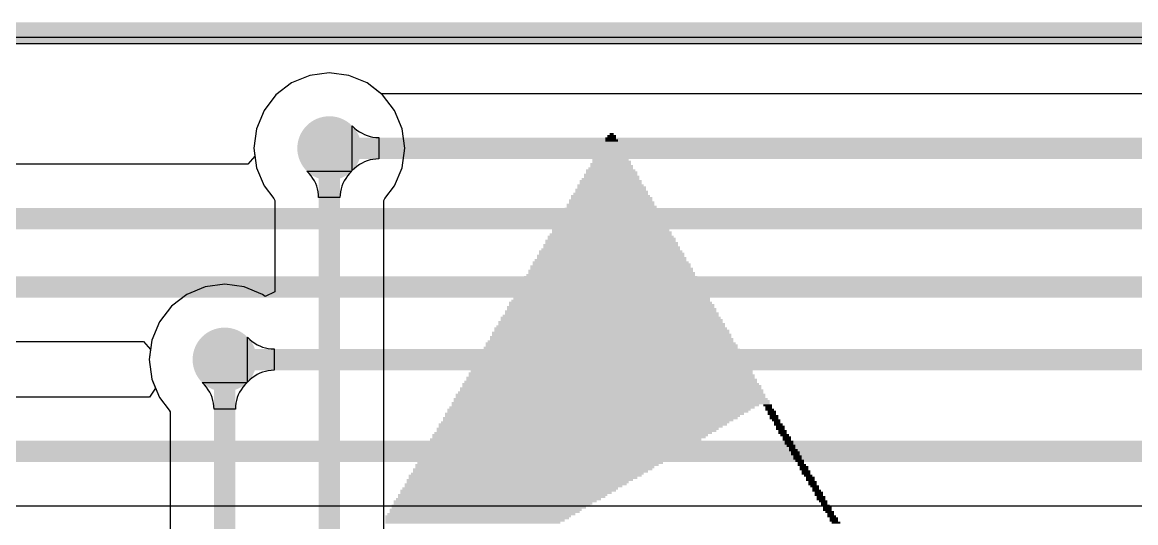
# Model space of a CAD drawing. Extents: x 8 to 204, y 9 to 177.
# Drawn here: x 57 to 70.24, y 51.96 to 57.91 of the extents above; entities that cross this region are included whole.
import ezdxf

# ---------------------------------------------------------------- set-up
doc = ezdxf.new("R2010")
doc.units = 0
doc.layers.get('0').update_dxf_attribs({"linetype": 'CONTINUOUS'})
for name, color, linetype in [('BOTTOMLAYER', 5, 'CONTINUOUS'), ('BOTTOMOVERLAY', 54, 'CONTINUOUS'), ('MECHANICAL3', 76, 'CONTINUOUS'), ('MULTILAYER', 9, 'CONTINUOUS'), ('TOPLAYER', 1, 'CONTINUOUS'), ('VIAHOLELAYER', 16, 'CONTINUOUS')]:
    doc.layers.add(name, color=color, linetype=linetype)

# ---------------------------------------------------------------- blocks, each defined once
blk = doc.blocks.new('ESTATICA_B_223')
at = {"layer": 'BOTTOMOVERLAY'}
for points in [[(-2.976, -3.025), (-2.875, -3.025), (-2.976, -3), (-2.875, -3)], [(-2.951, -3.051), (-2.849, -3.051), (-2.951, -3.025), (-2.849, -3.025)], [(0.3, -3.051), (2.434, -3.051), (0.3, -3.025), (2.434, -3.025)], [(0.351, -3.025), (2.434, -3.025), (0.351, -3), (2.434, -3)], [(-2.951, -3.076), (-2.849, -3.076), (-2.951, -3.051), (-2.849, -3.051)], [(-2.926, -3.101), (-2.824, -3.101), (-2.926, -3.076), (-2.824, -3.076)], [(-2.9, -3.127), (-2.824, -3.127), (-2.9, -3.101), (-2.824, -3.101)], [(-2.9, -3.152), (-2.799, -3.152), (-2.9, -3.127), (-2.799, -3.127)], [(-2.875, -3.178), (-2.773, -3.178), (-2.875, -3.152), (-2.773, -3.152)], [(0.097, -3.178), (2.383, -3.178), (0.097, -3.152), (2.383, -3.152)], [(0.122, -3.152), (2.383, -3.152), (0.122, -3.127), (2.383, -3.127)], [(0.173, -3.127), (2.408, -3.127), (0.173, -3.101), (2.408, -3.101)], [(0.224, -3.101), (2.434, -3.101), (0.224, -3.076), (2.434, -3.076)], [(0.249, -3.076), (2.434, -3.076), (0.249, -3.051), (2.434, -3.051)], [(-2.875, -3.203), (-2.773, -3.203), (-2.875, -3.178), (-2.773, -3.178)], [(-2.849, -3.228), (-2.748, -3.228), (-2.849, -3.203), (-2.748, -3.203)], [(-2.824, -3.254), (-2.748, -3.254), (-2.824, -3.228), (-2.748, -3.228)], [(-2.824, -3.279), (-2.722, -3.279), (-2.824, -3.254), (-2.722, -3.254)], [(-2.799, -3.305), (-2.697, -3.305), (-2.799, -3.279), (-2.697, -3.279)], [(-2.799, -3.33), (-2.697, -3.33), (-2.799, -3.305), (-2.697, -3.305)], [(-0.182, -3.33), (2.281, -3.33), (-0.182, -3.305), (2.281, -3.305)], [(-0.132, -3.305), (2.307, -3.305), (-0.132, -3.279), (2.307, -3.279)], [(-0.081, -3.279), (2.332, -3.279), (-0.081, -3.254), (2.332, -3.254)], [(-0.03, -3.254), (2.332, -3.254), (-0.03, -3.228), (2.332, -3.228)], [(-0.005, -3.228), (2.358, -3.228), (-0.005, -3.203), (2.358, -3.203)], [(0.046, -3.203), (2.358, -3.203), (0.046, -3.178), (2.358, -3.178)], [(-2.773, -3.355), (-2.672, -3.355), (-2.773, -3.33), (-2.672, -3.33)], [(-2.773, -3.381), (-2.672, -3.381), (-2.773, -3.355), (-2.672, -3.355)], [(-2.748, -3.406), (-2.646, -3.406), (-2.748, -3.381), (-2.646, -3.381)], [(-2.722, -3.432), (-2.646, -3.432), (-2.722, -3.406), (-2.646, -3.406)], [(-2.722, -3.457), (-2.621, -3.457), (-2.722, -3.432), (-2.621, -3.432)], [(-0.386, -3.457), (2.205, -3.457), (-0.386, -3.432), (2.205, -3.432)], [(-0.335, -3.432), (2.231, -3.432), (-0.335, -3.406), (2.231, -3.406)], [(-0.309, -3.406), (2.256, -3.406), (-0.309, -3.381), (2.256, -3.381)], [(-0.259, -3.381), (2.256, -3.381), (-0.259, -3.355), (2.256, -3.355)], [(-0.208, -3.355), (2.281, -3.355), (-0.208, -3.33), (2.281, -3.33)], [(-2.697, -3.482), (-2.595, -3.482), (-2.697, -3.457), (-2.595, -3.457)], [(-2.697, -3.508), (-2.595, -3.508), (-2.697, -3.482), (-2.595, -3.482)], [(-2.672, -3.533), (-2.57, -3.533), (-2.672, -3.508), (-2.57, -3.508)], [(-2.672, -3.559), (-2.57, -3.559), (-2.672, -3.533), (-2.57, -3.533)], [(-2.646, -3.584), (-2.545, -3.584), (-2.646, -3.559), (-2.545, -3.559)], [(-0.614, -3.584), (2.154, -3.584), (-0.614, -3.559), (2.154, -3.559)], [(-0.563, -3.559), (2.154, -3.559), (-0.563, -3.533), (2.154, -3.533)], [(-0.513, -3.533), (2.18, -3.533), (-0.513, -3.508), (2.18, -3.508)], [(-0.462, -3.508), (2.18, -3.508), (-0.462, -3.482), (2.18, -3.482)], [(-0.436, -3.482), (2.205, -3.482), (-0.436, -3.457), (2.205, -3.457)], [(-2.621, -3.609), (-2.519, -3.609), (-2.621, -3.584), (-2.519, -3.584)], [(-2.621, -3.635), (-2.519, -3.635), (-2.621, -3.609), (-2.519, -3.609)], [(-2.595, -3.66), (-2.494, -3.66), (-2.595, -3.635), (-2.494, -3.635)], [(-2.595, -3.686), (-2.494, -3.686), (-2.595, -3.66), (-2.494, -3.66)], [(-2.57, -3.711), (-2.468, -3.711), (-2.57, -3.686), (-2.468, -3.686)], [(-0.817, -3.711), (2.078, -3.711), (-0.817, -3.686), (2.078, -3.686)], [(-0.767, -3.686), (2.078, -3.686), (-0.767, -3.66), (2.078, -3.66)], [(-0.741, -3.66), (2.104, -3.66), (-0.741, -3.635), (2.104, -3.635)], [(-0.69, -3.635), (2.104, -3.635), (-0.69, -3.609), (2.104, -3.609)], [(-0.64, -3.609), (2.129, -3.609), (-0.64, -3.584), (2.129, -3.584)], [(-2.545, -3.736), (-2.468, -3.736), (-2.545, -3.711), (-2.468, -3.711)], [(-2.545, -3.762), (-2.443, -3.762), (-2.545, -3.736), (-2.443, -3.736)], [(-2.519, -3.787), (-2.418, -3.787), (-2.519, -3.762), (-2.418, -3.762)], [(-2.519, -3.813), (-2.418, -3.813), (-2.519, -3.787), (-2.418, -3.787)], [(-2.494, -3.838), (-2.392, -3.838), (-2.494, -3.813), (-2.392, -3.813)], [(-2.494, -3.863), (-2.392, -3.863), (-2.494, -3.838), (-2.392, -3.838)], [(-1.071, -3.863), (1.977, -3.863), (-1.071, -3.838), (1.977, -3.838)], [(-1.021, -3.838), (2.002, -3.838), (-1.021, -3.813), (2.002, -3.813)], [(-0.995, -3.813), (2.002, -3.813), (-0.995, -3.787), (2.002, -3.787)], [(-0.944, -3.787), (2.027, -3.787), (-0.944, -3.762), (2.027, -3.762)], [(-0.894, -3.762), (2.027, -3.762), (-0.894, -3.736), (2.027, -3.736)], [(-0.868, -3.736), (2.053, -3.736), (-0.868, -3.711), (2.053, -3.711)], [(-2.468, -3.889), (-2.367, -3.889), (-2.468, -3.863), (-2.367, -3.863)], [(-2.443, -3.914), (-2.367, -3.914), (-2.443, -3.889), (-2.367, -3.889)], [(-2.443, -3.94), (-2.341, -3.94), (-2.443, -3.914), (-2.341, -3.914)], [(-2.418, -3.965), (-2.316, -3.965), (-2.418, -3.94), (-2.316, -3.94)], [(-2.418, -3.99), (-2.316, -3.99), (-2.418, -3.965), (-2.316, -3.965)], [(-1.275, -3.99), (1.9, -3.99), (-1.275, -3.965), (1.9, -3.965)], [(-1.249, -3.965), (1.926, -3.965), (-1.249, -3.94), (1.926, -3.94)], [(-1.198, -3.94), (1.926, -3.94), (-1.198, -3.914), (1.926, -3.914)], [(-1.148, -3.914), (1.951, -3.914), (-1.148, -3.889), (1.951, -3.889)], [(-1.122, -3.889), (1.977, -3.889), (-1.122, -3.863), (1.977, -3.863)], [(-2.392, -4.016), (-2.291, -4.016), (-2.392, -3.99), (-2.291, -3.99)], [(-2.392, -4.041), (-2.291, -4.041), (-2.392, -4.016), (-2.291, -4.016)], [(-2.367, -4.067), (-2.265, -4.067), (-2.367, -4.041), (-2.265, -4.041)], [(-2.341, -4.092), (-2.24, -4.092), (-2.341, -4.067), (-2.24, -4.067)], [(-2.341, -4.117), (-2.24, -4.117), (-2.341, -4.092), (-2.24, -4.092)], [(-1.503, -4.117), (1.824, -4.117), (-1.503, -4.092), (1.824, -4.092)], [(-1.452, -4.092), (1.85, -4.092), (-1.452, -4.067), (1.85, -4.067)], [(-1.402, -4.067), (1.875, -4.067), (-1.402, -4.041), (1.875, -4.041)], [(-1.376, -4.041), (1.875, -4.041), (-1.376, -4.016), (1.875, -4.016)], [(-1.325, -4.016), (1.9, -4.016), (-1.325, -3.99), (1.9, -3.99)], [(-2.316, -4.143), (-2.214, -4.143), (-2.316, -4.117), (-2.214, -4.117)], [(-2.316, -4.168), (-2.214, -4.168), (-2.316, -4.143), (-2.214, -4.143)], [(-2.291, -4.194), (-2.189, -4.194), (-2.291, -4.168), (-2.189, -4.168)], [(-2.265, -4.219), (-2.189, -4.219), (-2.265, -4.194), (-2.189, -4.194)], [(-2.265, -4.244), (-2.164, -4.244), (-2.265, -4.219), (-2.164, -4.219)], [(-1.706, -4.244), (1.748, -4.244), (-1.706, -4.219), (1.748, -4.219)], [(-1.656, -4.219), (1.773, -4.219), (-1.656, -4.194), (1.773, -4.194)], [(-1.63, -4.194), (1.799, -4.194), (-1.63, -4.168), (1.799, -4.168)], [(-1.579, -4.168), (1.799, -4.168), (-1.579, -4.143), (1.799, -4.143)], [(-1.529, -4.143), (1.824, -4.143), (-1.529, -4.117), (1.824, -4.117)], [(-2.24, -4.27), (-2.138, -4.27), (-2.24, -4.244), (-2.138, -4.244)], [(-2.24, -4.295), (-2.138, -4.295), (-2.24, -4.27), (-2.138, -4.27)], [(-2.214, -4.321), (-2.113, -4.321), (-2.214, -4.295), (-2.113, -4.295)], [(-2.214, -4.346), (-2.113, -4.346), (-2.214, -4.321), (-2.113, -4.321)], [(-2.189, -4.371), (-2.087, -4.371), (-2.189, -4.346), (-2.087, -4.346)], [(-1.91, -4.371), (1.697, -4.371), (-1.91, -4.346), (1.697, -4.346)], [(-1.884, -4.346), (1.697, -4.346), (-1.884, -4.321), (1.697, -4.321)], [(-1.833, -4.321), (1.723, -4.321), (-1.833, -4.295), (1.723, -4.295)], [(-1.783, -4.295), (1.723, -4.295), (-1.783, -4.27), (1.723, -4.27)], [(-1.757, -4.27), (1.748, -4.27), (-1.757, -4.244), (1.748, -4.244)], [(-2.164, -4.397), (-2.087, -4.397), (-2.164, -4.371), (-2.087, -4.371)], [(-2.164, -4.422), (-2.062, -4.422), (-2.164, -4.397), (-2.062, -4.397)], [(-2.138, -4.448), (1.646, -4.448), (-2.138, -4.422), (1.646, -4.422)], [(-2.138, -4.473), (1.621, -4.473), (-2.138, -4.448), (1.621, -4.448)], [(-2.113, -4.498), (1.621, -4.498), (-2.113, -4.473), (1.621, -4.473)], [(-2.087, -4.524), (1.596, -4.524), (-2.087, -4.498), (1.596, -4.498)], [(-2.011, -4.422), (1.646, -4.422), (-2.011, -4.397), (1.646, -4.397)], [(-1.96, -4.397), (1.672, -4.397), (-1.96, -4.371), (1.672, -4.371)], [(-2.087, -4.549), (1.596, -4.549), (-2.087, -4.524), (1.596, -4.524)], [(-2.062, -4.575), (1.57, -4.575), (-2.062, -4.549), (1.57, -4.549)], [(-2.062, -4.6), (1.545, -4.6), (-2.062, -4.575), (1.545, -4.575)], [(-2.037, -4.625), (1.545, -4.625), (-2.037, -4.6), (1.545, -4.6)], [(-2.037, -4.651), (1.519, -4.651), (-2.037, -4.625), (1.519, -4.625)], [(-2.011, -4.676), (1.519, -4.676), (-2.011, -4.651), (1.519, -4.651)], [(-1.986, -4.702), (1.494, -4.702), (-1.986, -4.676), (1.494, -4.676)], [(-1.986, -4.727), (1.469, -4.727), (-1.986, -4.702), (1.469, -4.702)], [(-1.96, -4.752), (1.469, -4.752), (-1.96, -4.727), (1.469, -4.727)], [(-1.96, -4.778), (1.443, -4.778), (-1.96, -4.752), (1.443, -4.752)], [(-1.935, -4.803), (1.443, -4.803), (-1.935, -4.778), (1.443, -4.778)], [(-1.935, -4.829), (1.418, -4.829), (-1.935, -4.803), (1.418, -4.803)], [(-1.91, -4.854), (1.418, -4.854), (-1.91, -4.829), (1.418, -4.829)], [(-1.884, -4.879), (1.392, -4.879), (-1.884, -4.854), (1.392, -4.854)], [(-1.884, -4.905), (1.367, -4.905), (-1.884, -4.879), (1.367, -4.879)], [(-1.859, -4.93), (1.367, -4.93), (-1.859, -4.905), (1.367, -4.905)], [(-1.859, -4.956), (1.342, -4.956), (-1.859, -4.93), (1.342, -4.93)], [(-1.833, -4.981), (1.342, -4.981), (-1.833, -4.956), (1.342, -4.956)], [(-1.808, -5.006), (1.316, -5.006), (-1.808, -4.981), (1.316, -4.981)], [(-1.808, -5.032), (1.291, -5.032), (-1.808, -5.006), (1.291, -5.006)], [(-1.783, -5.057), (1.291, -5.057), (-1.783, -5.032), (1.291, -5.032)], [(-1.783, -5.083), (1.265, -5.083), (-1.783, -5.057), (1.265, -5.057)], [(-1.757, -5.108), (1.265, -5.108), (-1.757, -5.083), (1.265, -5.083)], [(-1.757, -5.133), (1.24, -5.133), (-1.757, -5.108), (1.24, -5.108)], [(-1.732, -5.159), (1.24, -5.159), (-1.732, -5.133), (1.24, -5.133)], [(-1.706, -5.184), (1.215, -5.184), (-1.706, -5.159), (1.215, -5.159)], [(-1.706, -5.21), (1.189, -5.21), (-1.706, -5.184), (1.189, -5.184)], [(-1.681, -5.235), (1.189, -5.235), (-1.681, -5.21), (1.189, -5.21)], [(-1.681, -5.26), (1.164, -5.26), (-1.681, -5.235), (1.164, -5.235)], [(-1.656, -5.286), (1.164, -5.286), (-1.656, -5.26), (1.164, -5.26)], [(-1.656, -5.311), (1.138, -5.311), (-1.656, -5.286), (1.138, -5.286)], [(-1.63, -5.337), (1.138, -5.337), (-1.63, -5.311), (1.138, -5.311)], [(-1.605, -5.362), (1.113, -5.362), (-1.605, -5.337), (1.113, -5.337)], [(-1.605, -5.387), (1.088, -5.387), (-1.605, -5.362), (1.088, -5.362)], [(-1.579, -5.413), (1.088, -5.413), (-1.579, -5.387), (1.088, -5.387)], [(-1.579, -5.438), (1.062, -5.438), (-1.579, -5.413), (1.062, -5.413)], [(-1.554, -5.464), (1.062, -5.464), (-1.554, -5.438), (1.062, -5.438)], [(-1.529, -5.489), (1.037, -5.489), (-1.529, -5.464), (1.037, -5.464)], [(-1.529, -5.514), (1.011, -5.514), (-1.529, -5.489), (1.011, -5.489)], [(-1.503, -5.54), (1.011, -5.54), (-1.503, -5.514), (1.011, -5.514)], [(-1.503, -5.565), (0.986, -5.565), (-1.503, -5.54), (0.986, -5.54)], [(-1.478, -5.591), (0.986, -5.591), (-1.478, -5.565), (0.986, -5.565)], [(-1.478, -5.616), (0.961, -5.616), (-1.478, -5.591), (0.961, -5.591)], [(-1.452, -5.641), (0.961, -5.641), (-1.452, -5.616), (0.961, -5.616)], [(-1.427, -5.667), (0.935, -5.667), (-1.427, -5.641), (0.935, -5.641)], [(-1.427, -5.692), (0.91, -5.692), (-1.427, -5.667), (0.91, -5.667)], [(-1.402, -5.718), (0.91, -5.718), (-1.402, -5.692), (0.91, -5.692)], [(-1.402, -5.743), (0.884, -5.743), (-1.402, -5.718), (0.884, -5.718)], [(-1.376, -5.768), (0.884, -5.768), (-1.376, -5.743), (0.884, -5.743)], [(-1.351, -5.794), (0.859, -5.794), (-1.351, -5.768), (0.859, -5.768)], [(-1.351, -5.819), (0.859, -5.819), (-1.351, -5.794), (0.859, -5.794)], [(-1.325, -5.845), (0.834, -5.845), (-1.325, -5.819), (0.834, -5.819)], [(-1.325, -5.87), (0.808, -5.87), (-1.325, -5.845), (0.808, -5.845)], [(-1.3, -5.895), (0.808, -5.895), (-1.3, -5.87), (0.808, -5.87)], [(-1.3, -5.921), (0.783, -5.921), (-1.3, -5.895), (0.783, -5.895)], [(-1.275, -5.946), (0.783, -5.946), (-1.275, -5.921), (0.783, -5.921)], [(-1.249, -5.972), (0.757, -5.972), (-1.249, -5.946), (0.757, -5.946)], [(-1.249, -5.997), (0.732, -5.997), (-1.249, -5.972), (0.732, -5.972)], [(-1.224, -6.022), (0.732, -6.022), (-1.224, -5.997), (0.732, -5.997)], [(-1.224, -6.048), (0.707, -6.048), (-1.224, -6.022), (0.707, -6.022)], [(-1.198, -6.073), (0.707, -6.073), (-1.198, -6.048), (0.707, -6.048)], [(-1.198, -6.099), (0.681, -6.099), (-1.198, -6.073), (0.681, -6.073)], [(-1.173, -6.124), (0.681, -6.124), (-1.173, -6.099), (0.681, -6.099)], [(-1.148, -6.149), (0.656, -6.149), (-1.148, -6.124), (0.656, -6.124)], [(-1.148, -6.175), (0.63, -6.175), (-1.148, -6.149), (0.63, -6.149)], [(-1.122, -6.2), (0.63, -6.2), (-1.122, -6.175), (0.63, -6.175)], [(-1.122, -6.226), (0.605, -6.226), (-1.122, -6.2), (0.605, -6.2)], [(-1.097, -6.251), (0.605, -6.251), (-1.097, -6.226), (0.605, -6.226)], [(-1.071, -6.276), (0.58, -6.276), (-1.071, -6.251), (0.58, -6.251)], [(-1.071, -6.302), (0.554, -6.302), (-1.071, -6.276), (0.554, -6.276)], [(-1.046, -6.327), (0.554, -6.327), (-1.046, -6.302), (0.554, -6.302)], [(-1.046, -6.353), (0.529, -6.353), (-1.046, -6.327), (0.529, -6.327)], [(-1.021, -6.378), (0.529, -6.378), (-1.021, -6.353), (0.529, -6.353)], [(-1.021, -6.403), (0.503, -6.403), (-1.021, -6.378), (0.503, -6.378)], [(-0.995, -6.429), (0.503, -6.429), (-0.995, -6.403), (0.503, -6.403)], [(-0.97, -6.454), (0.478, -6.454), (-0.97, -6.429), (0.478, -6.429)], [(-0.97, -6.48), (0.453, -6.48), (-0.97, -6.454), (0.453, -6.454)], [(-0.944, -6.505), (0.453, -6.505), (-0.944, -6.48), (0.453, -6.48)], [(-0.944, -6.53), (0.427, -6.53), (-0.944, -6.505), (0.427, -6.505)], [(-0.919, -6.556), (0.427, -6.556), (-0.919, -6.53), (0.427, -6.53)], [(-0.919, -6.581), (0.402, -6.581), (-0.919, -6.556), (0.402, -6.556)], [(-0.894, -6.607), (0.402, -6.607), (-0.894, -6.581), (0.402, -6.581)], [(-0.868, -6.632), (0.376, -6.632), (-0.868, -6.607), (0.376, -6.607)], [(-0.868, -6.657), (0.351, -6.657), (-0.868, -6.632), (0.351, -6.632)], [(-0.843, -6.683), (0.351, -6.683), (-0.843, -6.657), (0.351, -6.657)], [(-0.843, -6.708), (0.326, -6.708), (-0.843, -6.683), (0.326, -6.683)], [(-0.817, -6.734), (0.326, -6.734), (-0.817, -6.708), (0.326, -6.708)], [(-0.792, -6.759), (0.3, -6.759), (-0.792, -6.734), (0.3, -6.734)], [(-0.792, -6.784), (0.275, -6.784), (-0.792, -6.759), (0.275, -6.759)], [(-0.767, -6.81), (0.275, -6.81), (-0.767, -6.784), (0.275, -6.784)], [(-0.767, -6.835), (0.249, -6.835), (-0.767, -6.81), (0.249, -6.81)], [(-0.741, -6.861), (0.249, -6.861), (-0.741, -6.835), (0.249, -6.835)], [(-0.741, -6.886), (0.224, -6.886), (-0.741, -6.861), (0.224, -6.861)], [(-0.716, -6.911), (0.224, -6.911), (-0.716, -6.886), (0.224, -6.886)], [(-0.69, -6.937), (0.199, -6.937), (-0.69, -6.911), (0.199, -6.911)], [(-0.69, -6.962), (0.173, -6.962), (-0.69, -6.937), (0.173, -6.937)], [(-0.665, -6.988), (0.173, -6.988), (-0.665, -6.962), (0.173, -6.962)], [(-0.665, -7.013), (0.148, -7.013), (-0.665, -6.988), (0.148, -6.988)], [(-0.64, -7.038), (0.148, -7.038), (-0.64, -7.013), (0.148, -7.013)], [(-0.614, -7.064), (0.122, -7.064), (-0.614, -7.038), (0.122, -7.038)], [(-0.614, -7.089), (0.122, -7.089), (-0.614, -7.064), (0.122, -7.064)], [(-0.589, -7.115), (0.097, -7.115), (-0.589, -7.089), (0.097, -7.089)], [(-0.589, -7.14), (0.072, -7.14), (-0.589, -7.115), (0.072, -7.115)], [(-0.563, -7.165), (0.072, -7.165), (-0.563, -7.14), (0.072, -7.14)], [(-0.563, -7.191), (0.046, -7.191), (-0.563, -7.165), (0.046, -7.165)], [(-0.538, -7.216), (0.046, -7.216), (-0.538, -7.191), (0.046, -7.191)], [(-0.513, -7.242), (0.021, -7.242), (-0.513, -7.216), (0.021, -7.216)], [(-0.513, -7.267), (-0.005, -7.267), (-0.513, -7.242), (-0.005, -7.242)], [(-0.487, -7.292), (-0.005, -7.292), (-0.487, -7.267), (-0.005, -7.267)], [(-0.487, -7.318), (-0.03, -7.318), (-0.487, -7.292), (-0.03, -7.292)], [(-0.462, -7.343), (-0.03, -7.343), (-0.462, -7.318), (-0.03, -7.318)], [(-0.462, -7.369), (-0.055, -7.369), (-0.462, -7.343), (-0.055, -7.343)], [(-0.436, -7.394), (-0.055, -7.394), (-0.436, -7.369), (-0.055, -7.369)], [(-0.411, -7.419), (-0.081, -7.419), (-0.411, -7.394), (-0.081, -7.394)], [(-0.411, -7.445), (-0.106, -7.445), (-0.411, -7.419), (-0.106, -7.419)], [(-0.386, -7.47), (-0.106, -7.47), (-0.386, -7.445), (-0.106, -7.445)], [(-0.386, -7.496), (-0.132, -7.496), (-0.386, -7.47), (-0.132, -7.47)], [(-0.36, -7.521), (-0.132, -7.521), (-0.36, -7.496), (-0.132, -7.496)], [(-0.335, -7.546), (-0.157, -7.546), (-0.335, -7.521), (-0.157, -7.521)], [(-0.335, -7.572), (-0.183, -7.572), (-0.335, -7.546), (-0.183, -7.546)], [(-0.31, -7.597), (-0.183, -7.597), (-0.31, -7.572), (-0.183, -7.572)], [(-0.31, -7.623), (-0.208, -7.623), (-0.31, -7.597), (-0.208, -7.597)], [(-0.284, -7.648), (-0.233, -7.648), (-0.284, -7.623), (-0.233, -7.623)]]:
    blk.add_solid(points, dxfattribs=at)

msp = doc.modelspace()

# ---------------------------------------------------------------- linework, layer by layer
at = {"layer": 'BOTTOMLAYER'}
for p, q in [((14.605, 57.658), (190.373, 57.658)), ((60.423, 57.28), (60.207, 57.19)), ((60.655, 57.31), (60.423, 57.28)), ((60.887, 57.28), (60.655, 57.31)), ((61.104, 57.19), (60.887, 57.28)), ((60.207, 57.19), (60.021, 57.047)), ((61.255, 57.074), (61.104, 57.19)), ((61.275, 57.061), (61.255, 57.074)), ((60.021, 57.047), (59.879, 56.862)), ((122.339, 57.061), (61.275, 57.061)), ((59.879, 56.862), (59.789, 56.645)), ((60.927, 56.147), (60.927, 56.68)), ((60.927, 56.68), (60.955, 56.654)), ((59.789, 56.645), (59.759, 56.413)), ((60.955, 56.654), (60.984, 56.63)), ((60.984, 56.63), (61.013, 56.609)), ((61.013, 56.609), (61.044, 56.591)), ((61.044, 56.591), (61.075, 56.575)), ((61.075, 56.575), (61.107, 56.563)), ((61.107, 56.563), (61.14, 56.553)), ((61.14, 56.553), (61.173, 56.546)), ((61.173, 56.546), (61.208, 56.542)), ((61.208, 56.542), (61.243, 56.54)), ((61.243, 56.54), (61.243, 56.286)), ((59.759, 56.413), (59.771, 56.318)), ((59.771, 56.318), (59.687, 56.223)), ((61.14, 56.274), (61.107, 56.264)), ((61.173, 56.281), (61.14, 56.274)), ((61.208, 56.285), (61.173, 56.281)), ((61.243, 56.286), (61.208, 56.285)), ((59.687, 56.223), (56.777, 56.223)), ((60.955, 56.173), (60.927, 56.147)), ((60.984, 56.197), (60.955, 56.173)), ((61.013, 56.218), (60.984, 56.197)), ((61.044, 56.236), (61.013, 56.218)), ((61.075, 56.251), (61.044, 56.236)), ((61.107, 56.264), (61.075, 56.251)), ((59.683, 53.632), (59.683, 54.165)), ((59.683, 54.165), (59.71, 54.139)), ((51.115, 54.115), (58.446, 54.115)), ((58.446, 54.115), (58.53, 54.019)), ((58.53, 54.019), (58.514, 53.899)), ((59.71, 54.139), (59.739, 54.115)), ((59.739, 54.115), (59.769, 54.094)), ((59.769, 54.094), (59.799, 54.076)), ((59.799, 54.076), (59.83, 54.061)), ((59.83, 54.061), (59.862, 54.048)), ((59.862, 54.048), (59.895, 54.038)), ((59.895, 54.038), (59.929, 54.031)), ((59.929, 54.031), (59.963, 54.027)), ((59.963, 54.027), (59.998, 54.026)), ((59.998, 54.026), (59.998, 53.772)), ((58.514, 53.899), (58.544, 53.667)), ((59.895, 53.759), (59.862, 53.749)), ((59.929, 53.766), (59.895, 53.759)), ((59.963, 53.77), (59.929, 53.766)), ((59.998, 53.772), (59.963, 53.77)), ((58.544, 53.667), (58.589, 53.56)), ((59.71, 53.659), (59.683, 53.632)), ((59.739, 53.682), (59.71, 53.659)), ((59.769, 53.703), (59.739, 53.682)), ((59.799, 53.722), (59.769, 53.703)), ((59.83, 53.737), (59.799, 53.722)), ((59.862, 53.749), (59.83, 53.737)), ((58.589, 53.56), (58.518, 53.454)), ((58.518, 53.454), (54.9, 53.454)), ((54.9, 52.159), (83.37, 52.159))]:
    msp.add_line(p, q, dxfattribs=at)
for points, const_width in [([(60.465, 56.413, 1), (60.846, 56.413, 1)], 0.381), ([(60.592, 56.413, 1), (60.719, 56.413, 1)], 0.127), ([(59.22, 53.899, 1), (59.601, 53.899, 1)], 0.381), ([(59.347, 53.899, 1), (59.474, 53.899, 1)], 0.127)]:
    msp.add_lwpolyline(points, format="xyb", close=True, dxfattribs=dict(at, const_width=const_width))
at = {"layer": 'BOTTOMLAYER', "const_width": 0.254}
for points in [[(60.655, 56.413), (122.339, 56.413)], [(56.515, 55.575), (108.115, 55.575)], [(50.495, 54.762), (93.535, 54.762)], [(59.411, 53.899), (89.586, 53.899)], [(54.28, 52.807), (88.391, 52.807)]]:
    msp.add_lwpolyline(points, dxfattribs=at)
at = {"layer": 'MECHANICAL3', "const_width": 0.254}
msp.add_lwpolyline([(14.605, 57.785), (190.5, 57.785)], dxfattribs=at)
at = {"layer": 'MULTILAYER', "const_width": 0.381}
for points in [[(60.465, 56.413, 1), (60.846, 56.413, 1)], [(59.22, 53.899, 1), (59.601, 53.899, 1)]]:
    msp.add_lwpolyline(points, format="xyb", close=True, dxfattribs=at)
at = {"layer": 'TOPLAYER'}
for p, q in [((14.681, 57.734), (190.373, 57.734)), ((60.423, 57.28), (60.207, 57.19)), ((60.655, 57.31), (60.423, 57.28)), ((60.887, 57.28), (60.655, 57.31)), ((61.104, 57.19), (60.887, 57.28)), ((60.207, 57.19), (60.021, 57.047)), ((61.289, 57.047), (61.104, 57.19)), ((60.021, 57.047), (59.879, 56.862)), ((61.432, 56.862), (61.289, 57.047)), ((59.879, 56.862), (59.789, 56.645)), ((61.521, 56.645), (61.432, 56.862)), ((59.789, 56.645), (59.759, 56.413)), ((61.552, 56.413), (61.521, 56.645)), ((59.759, 56.413), (59.789, 56.181)), ((61.521, 56.181), (61.552, 56.413)), ((59.789, 56.181), (59.879, 55.965)), ((60.415, 56.114), (60.388, 56.141)), ((60.388, 56.141), (60.922, 56.141)), ((60.922, 56.141), (60.895, 56.114)), ((61.432, 55.965), (61.521, 56.181)), ((60.439, 56.085), (60.415, 56.114)), ((60.46, 56.055), (60.439, 56.085)), ((60.478, 56.025), (60.46, 56.055)), ((60.493, 55.994), (60.478, 56.025)), ((60.832, 56.025), (60.817, 55.994)), ((60.851, 56.055), (60.832, 56.025)), ((60.872, 56.085), (60.851, 56.055)), ((60.895, 56.114), (60.872, 56.085)), ((59.879, 55.965), (59.995, 55.814)), ((60.506, 55.962), (60.493, 55.994)), ((60.516, 55.929), (60.506, 55.962)), ((60.523, 55.895), (60.516, 55.929)), ((60.527, 55.861), (60.523, 55.895)), ((60.788, 55.895), (60.784, 55.861)), ((60.795, 55.929), (60.788, 55.895)), ((60.805, 55.962), (60.795, 55.929)), ((60.817, 55.994), (60.805, 55.962)), ((61.316, 55.814), (61.432, 55.965)), ((59.995, 55.814), (60.008, 55.793)), ((60.008, 55.793), (60.008, 54.705)), ((60.528, 55.826), (60.527, 55.861)), ((60.782, 55.826), (60.528, 55.826)), ((60.784, 55.861), (60.782, 55.826)), ((61.303, 55.793), (61.316, 55.814)), ((61.303, 32.587), (61.303, 55.793)), ((59.179, 54.765), (58.962, 54.675)), ((59.411, 54.795), (59.179, 54.765)), ((59.643, 54.765), (59.411, 54.795)), ((59.859, 54.675), (59.643, 54.765)), ((60.008, 54.705), (59.894, 54.649)), ((58.962, 54.675), (58.777, 54.533)), ((59.894, 54.649), (59.859, 54.675)), ((58.777, 54.533), (58.634, 54.347)), ((58.634, 54.347), (58.544, 54.131)), ((58.544, 54.131), (58.514, 53.899)), ((58.514, 53.899), (58.544, 53.667)), ((58.544, 53.667), (58.634, 53.45)), ((59.17, 53.599), (59.144, 53.627)), ((59.144, 53.627), (59.677, 53.627)), ((59.677, 53.627), (59.651, 53.599)), ((59.194, 53.57), (59.17, 53.599)), ((59.215, 53.541), (59.194, 53.57)), ((59.233, 53.51), (59.215, 53.541)), ((59.249, 53.479), (59.233, 53.51)), ((59.588, 53.51), (59.573, 53.479)), ((59.606, 53.541), (59.588, 53.51)), ((59.627, 53.57), (59.606, 53.541)), ((59.651, 53.599), (59.627, 53.57)), ((58.634, 53.45), (58.75, 53.299)), ((59.261, 53.447), (59.249, 53.479)), ((59.271, 53.414), (59.261, 53.447)), ((59.278, 53.381), (59.271, 53.414)), ((59.282, 53.346), (59.278, 53.381)), ((59.543, 53.381), (59.539, 53.346)), ((59.55, 53.414), (59.543, 53.381)), ((59.56, 53.447), (59.55, 53.414)), ((59.573, 53.479), (59.56, 53.447)), ((58.75, 53.299), (58.763, 53.279)), ((58.763, 53.279), (58.763, 42.439)), ((59.284, 53.311), (59.282, 53.346)), ((59.538, 53.311), (59.284, 53.311)), ((59.539, 53.346), (59.538, 53.311))]:
    msp.add_line(p, q, dxfattribs=at)
for points, const_width in [([(60.465, 56.413, 1), (60.846, 56.413, 1)], 0.381), ([(60.592, 56.413, 1), (60.719, 56.413, 1)], 0.127), ([(59.22, 53.899, 1), (59.601, 53.899, 1)], 0.381), ([(59.347, 53.899, 1), (59.474, 53.899, 1)], 0.127)]:
    msp.add_lwpolyline(points, format="xyb", close=True, dxfattribs=dict(at, const_width=const_width))
at = {"layer": 'TOPLAYER', "const_width": 0.254}
for points in [[(60.655, 26.264), (60.655, 56.413)], [(59.411, 25.019), (59.411, 53.899)]]:
    msp.add_lwpolyline(points, dxfattribs=at)
at = {"layer": 'VIAHOLELAYER', "const_width": 0.191}
for points in [[(60.56, 56.413, 1), (60.75, 56.413, 1)], [(59.315, 53.899, 1), (59.506, 53.899, 1)]]:
    msp.add_lwpolyline(points, format="xyb", close=True, dxfattribs=at)

# ---------------------------------------------------------------- block references
at = {"rotation": 180}
msp.add_blockref('ESTATICA_B_223', (63.754, 48.946), dxfattribs=at)

doc.saveas('drawing.dxf')
